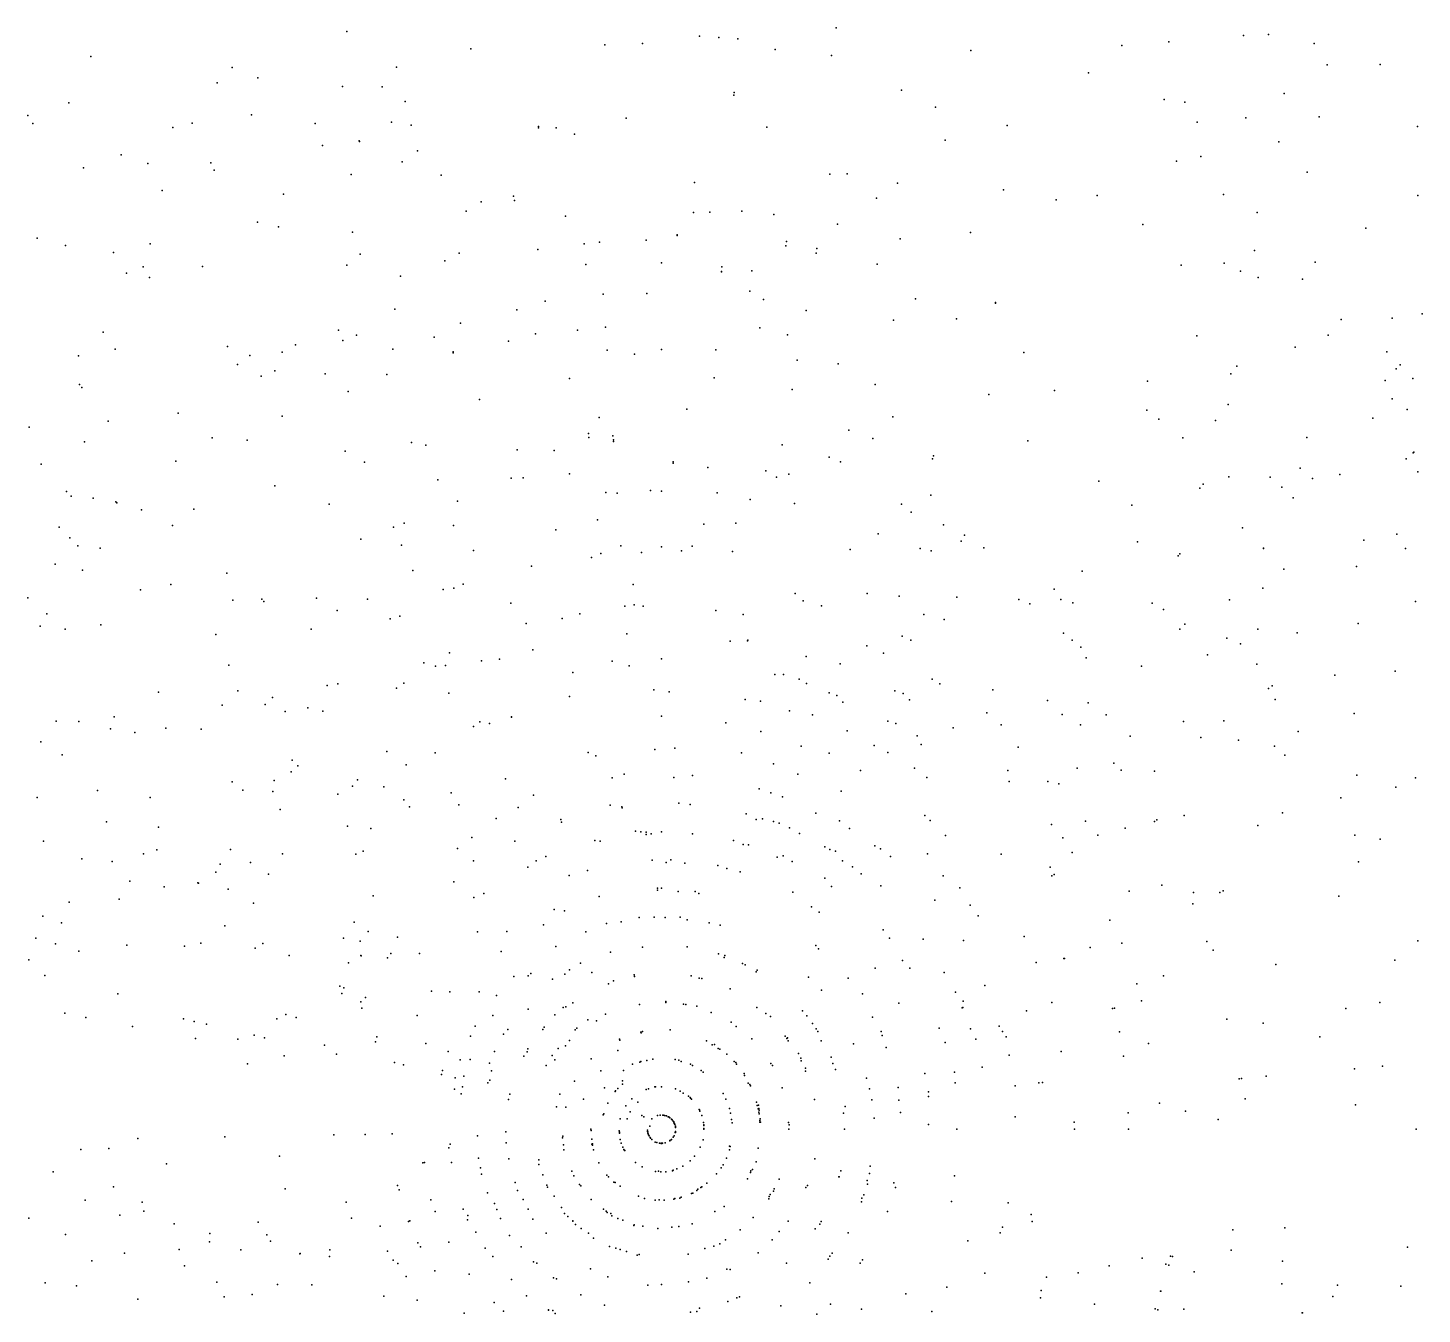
# Model space of a CAD drawing. Header units: metres. Extents: x -4327 to 4266, y -3886 to 3992.
# Drawn here: x -30.2 to 36.3, y -8.8 to 52.6 of the extents above; entities that cross this region are included whole.
import ezdxf

# ---------------------------------------------------------------- set-up
doc = ezdxf.new("R2010")
doc.units = ezdxf.units.M

msp = doc.modelspace()

# ---------------------------------------------------------------- linework, layer by layer
for p in [(8.33, 52.6, 2471.68), (-15.03, 52.43, 2468.9), (1.82, 52.21, 2487.7), (2.73, 52.14, 2485.95), (3.64, 52.07, 2485.2), (24.22, 51.94, 2471.84), (27.78, 52.24, 2493.3), (28.98, 52.28, 2462.27), (-9.1, 51.6, 2494.7), (-2.71, 51.79, 2469.46), (-0.91, 51.85, 2469.21), (5.42, 51.56, 2468.46), (8.12, 51.28, 2471.95), (14.77, 51.52, 2487.42), (21.97, 51.76, 2483.61), (31.16, 51.86, 2492.27), (-27.25, 51.24, 2106.45), (-20.49, 50.71, 2475.4), (-12.65, 50.73, 2203.38), (31.77, 50.84, 2469.52), (34.3, 50.85, 2471.24), (-21.21, 49.97, 2457.15), (-19.28, 50.22, 2496.42), (20.39, 50.46, 2463.4), (-15.23, 49.8, 2098.1), (-13.34, 49.79, 2223.15), (3.45, 49.38, 2486.01), (3.46, 49.51, 2492.51), (11.46, 49.63, 2489.98), (29.72, 49.46, 2488.58), (-28.3, 49.02, 2096.24), (-12.24, 49.08, 2234.43), (13.08, 48.81, 2470.48), (23.99, 49.18, 2476.65), (24.99, 49.05, 2491.64), (-30.25, 48.41, 2462.34), (-30.02, 48.04, 2097.74), (-30.02, 48.04, 2097.74), (-22.41, 48.05, 2090.08), (-19.57, 48.44, 2104.6), (-16.54, 48.03, 2483.48), (-12.89, 48.09, 2098.16), (-11.95, 47.95, 2082.41), (-1.69, 48.28, 2494.78), (16.5, 47.93, 2477.98), (25.57, 48.09, 2465.15), (27.89, 48.31, 2463.87), (31.4, 48.35, 2486.83), (-23.33, 47.84, 2098.32), (-5.88, 47.89, 2491.78), (-5.87, 47.82, 2487.78), (-5.03, 47.82, 2483.03), (-4.16, 47.53, 2464.04), (5.03, 47.86, 2485.28), (36.09, 47.89, 2470.27), (-16.18, 46.99, 2094.16), (-14.43, 47.2, 2479.01), (-14.42, 47.17, 2477.26), (-11.65, 46.73, 2486.78), (13.54, 47.24, 2468.01), (29.47, 47.15, 2456.12), (-25.79, 46.53, 2097.08), (-24.52, 46.12, 2104.6), (-21.52, 46.16, 2097.88), (-12.38, 46.21, 2470.29), (24.59, 46.24, 2493.7), (25.75, 46.46, 2465.18), (-27.59, 45.91, 2485.92), (-21.36, 45.8, 2470.23), (-14.82, 45.6, 2475.79), (-10.52, 45.56, 2484.81), (8.04, 45.61, 2460.81), (8.87, 45.63, 2470.06), (30.83, 45.71, 2495.89), (-23.84, 44.83, 2481.98), (-18.04, 44.66, 2487.53), (1.58, 45.22, 2476.34), (11.27, 45.19, 2475.06), (16.33, 44.87, 2465.79), (26.83, 44.65, 2480.2), (-8.61, 44.29, 2469.09), (-7.06, 44.56, 2468.84), (-7.02, 44.35, 2457.09), (10.27, 44.47, 2497.83), (18.84, 44.38, 2489.53), (20.79, 44.59, 2471.26), (36.11, 44.59, 2474.83), (-19.29, 43.32, 2094.46), (-9.32, 43.85, 2315.07), (-4.58, 43.61, 2473.36), (1.53, 43.78, 2470.86), (2.3, 43.8, 2473.86), (3.84, 43.84, 2482.61), (5.36, 43.68, 2482.61), (28.44, 43.79, 2486.2), (-18.29, 43.09, 2487.31), (-14.75, 42.84, 2102.51), (0.75, 42.71, 2486.13), (0.75, 42.69, 2484.88), (8.4, 43.23, 2484.36), (14.75, 42.82, 2478.59), (22.97, 43.21, 2457.76), (33.62, 43.03, 2471.9), (-29.8, 42.56, 2093.36), (-28.46, 42.2, 2096.63), (-24.42, 42.29, 2452.76), (-5.91, 42.02, 2469.39), (-3.7, 42.28, 2469.89), (-2.96, 42.37, 2471.89), (-0.74, 42.46, 2471.64), (5.93, 42.19, 2479.63), (5.96, 42.4, 2491.63), (7.42, 42.06, 2485.88), (11.4, 42.53, 2483.86), (28.31, 41.96, 2474.48), (-26.16, 41.87, 2479.76), (-15.02, 41.27, 2477.36), (-14.39, 41.8, 2104.79), (-10.34, 41.48, 2488.13), (-9.66, 41.84, 2349.86), (-3.61, 41.3, 2491.91), (0, 41.38, 2487.41), (7.38, 41.84, 2472.88), (10.3, 41.32, 2478.63), (24.8, 41.27, 2486.53), (26.86, 41.37, 2477.26), (31.2, 41.41, 2468.71), (-25.55, 40.88, 2489.53), (-24.74, 41.18, 2480.78), (-24.44, 40.68, 2096.21), (-21.91, 41.21, 2480.31), (-12.46, 40.74, 2479.38), (2.86, 40.96, 2467.91), (2.86, 40.95, 2467.66), (2.88, 41.19, 2481.91), (4.31, 41, 2478.16), (27.64, 40.98, 2482.51), (28.48, 40.68, 2494.26), (4.21, 40.02, 2500.68), (30.6, 40.6, 2485.48), (-5.56, 39.55, 2482.18), (-2.79, 39.88, 2484.43), (-0.7, 39.91, 2480.93), (4.87, 39.62, 2480.93), (12.13, 39.66, 2492.91), (15.94, 39.46, 2476.88), (15.95, 39.48, 2478.38), (-12.73, 39.17, 2188.61), (-6.9, 39.14, 2470.18), (6.9, 39.11, 2468.18), (11.08, 38.64, 2497.93), (14.08, 38.7, 2475.16), (32.45, 38.67, 2467.98), (34.88, 38.74, 2481.95), (36.31, 38.94, 2471.18), (-26.65, 38.06, 2468.81), (-15.42, 38.16, 2473.66), (-9.6, 38.49, 2465.43), (-6.02, 37.99, 2473.95), (-4.01, 38.16, 2468.2), (-2.68, 38.31, 2470.7), (4.7, 38.28, 2480.95), (6.01, 37.94, 2470.7), (-20.72, 37.39, 2487.88), (-17.47, 37.46, 2484.41), (-15.22, 37.67, 2097.86), (-14.56, 37.93, 2098.11), (-10.85, 37.83, 2091.13), (-7.31, 37.63, 2465.95), (25.56, 37.89, 2501.33), (30.25, 37.35, 2482.03), (31.82, 37.92, 2486.01), (-27.83, 36.94, 2093.49), (-26.08, 37.25, 2488.33), (-19.65, 36.95, 2102.08), (-18.11, 37.12, 2482.66), (-12.83, 37.26, 2094.13), (-9.95, 37.13, 2472.45), (-9.94, 37.08, 2469.45), (-2.6, 37.2, 2485.72), (-1.29, 37.02, 2469.47), (0, 37.24, 2482.47), (2.6, 37.23, 2487.72), (6.48, 36.73, 2486.72), (17.29, 37.09, 2459.66), (34.62, 37.13, 2481.73), (-20.25, 36.53, 2097.83), (-19.12, 35.96, 2103.11), (-18.46, 36.22, 2099.36), (-16.06, 36.07, 2098.13), (-13.12, 36.05, 2099.15), (8.44, 36.55, 2500.72), (27.18, 36.07, 2471.59), (27.46, 36.44, 2497.08), (35.07, 36.32, 2467.98), (35.26, 36.51, 2481.23), (-27.79, 35.56, 2469.84), (-27.67, 35.42, 2459.59), (-4.4, 35.86, 2499.24), (2.51, 35.88, 2487.99), (6.23, 35.33, 2482.24), (10.2, 35.57, 2467.22), (18.76, 35.28, 2482.93), (23.2, 35.73, 2479.63), (34.54, 35.76, 2497.01), (35.86, 35.86, 2479.23), (-14.96, 35.24, 2095.15), (-8.69, 34.85, 2484.74), (15.62, 35.09, 2470.7), (27.05, 34.62, 2478.36), (34.88, 34.88, 2477.76), (-23.07, 34.2, 2479.66), (-18.11, 34.05, 2480.95), (-2.97, 33.99, 2453.01), (1.2, 34.39, 2474.26), (11.05, 34.02, 2474.74), (23.17, 34.35, 2490.16), (33.96, 33.96, 2480.29), (35.59, 34.37, 2485.26), (-30.19, 33.53, 2094.26), (-26.42, 33.81, 2497.13), (8.94, 33.38, 2484.51), (23.74, 33.91, 2487.91), (26.45, 33.85, 2500.13), (-27.55, 32.83, 2095.31), (-21.45, 33.02, 2092.38), (-19.78, 32.91, 2469.95), (-11.94, 32.8, 2097.96), (-11.25, 32.67, 2484.26), (-3.49, 33.22, 2499.78), (-3.47, 33.04, 2486.28), (-2.32, 33.12, 2484.28), (-2.3, 32.93, 2470.28), (-2.3, 32.85, 2464.03), (5.76, 32.69, 2484.03), (10.09, 32.99, 2480.26), (17.48, 32.88, 2482.72), (24.88, 33.02, 2484.91), (30.81, 33.04, 2472.34), (-15.1, 32.38, 2471.74), (-6.89, 32.44, 2481.53), (-5.13, 32.41, 2455.28), (8, 32.09, 2474.78), (12.93, 32.01, 2482.26), (12.99, 32.16, 2493.76), (35.55, 32.01, 2470.54), (35.88, 32.3, 2493.03), (35.92, 32.34, 2496.03), (-29.62, 31.77, 2377.1), (-23.18, 31.9, 2095.38), (-14.18, 31.86, 2096.21), (-4.4, 31.3, 2466.05), (0.56, 31.87, 2486.8), (0.56, 31.81, 2482.05), (2.21, 31.6, 2471.55), (4.98, 31.45, 2483.8), (8.54, 31.88, 2469.53), (30.49, 31.57, 2475.61), (36.11, 31.39, 2471.04), (-18.46, 30.73, 2086.44), (-10.68, 31.01, 2454.03), (-7.18, 31.1, 2490.3), (-6.61, 31.11, 2481.05), (5.49, 31.15, 2467.3), (6.08, 31.28, 2485.8), (20.88, 30.95, 2489.22), (25.7, 30.62, 2484.43), (25.85, 30.8, 2498.93), (27.09, 31.16, 2481.91), (29.05, 31.15, 2479.13), (29.61, 30.66, 2480.63), (31.08, 31.08, 2479.11), (32.38, 31.27, 2463.59), (-28.41, 30.46, 2092.09), (-28.19, 30.23, 2484.41), (-27.14, 30.14, 2094.36), (-27.13, 30.14, 2094.11), (-26.05, 29.96, 2467.18), (-9.74, 29.99, 2102.01), (-2.66, 30.41, 2487.56), (-2.12, 30.38, 2481.56), (-0.53, 30.51, 2486.81), (0, 30.47, 2482.81), (2.66, 30.4, 2486.81), (4.23, 30.07, 2474.06), (12.86, 30.29, 2462.53), (30.16, 30.16, 2482.13), (-26.01, 29.92, 2106.88), (-24.83, 29.59, 2484.45), (-22.32, 29.62, 2092.17), (-15.87, 29.85, 2100.73), (6.35, 29.89, 2489.56), (11.46, 29.86, 2495.54), (11.91, 29.47, 2479.55), (22.46, 29.8, 2487.97), (-28.76, 28.76, 2444.91), (-23.35, 28.83, 2092.92), (-12.8, 28.76, 2098.76), (-12.29, 28.94, 2096.26), (-9.93, 28.84, 2485.81), (-5.05, 28.63, 2479.33), (-3.06, 29.11, 2495.58), (2.02, 28.89, 2469.58), (3.55, 28.95, 2486.83), (13.46, 28.86, 2484.55), (27.74, 28.73, 2481.93), (-28.25, 28.25, 2483.18), (-14.36, 28.18, 2108.76), (10.35, 28.44, 2466.06), (14.31, 28.09, 2459.3), (14.46, 28.37, 2484.05), (22.72, 28.06, 2497.99), (33.53, 28.13, 2468.86), (35.1, 28.42, 2471.59), (-27.87, 27.87, 2094.13), (-26.8, 27.75, 2481.45), (-12.42, 27.89, 2487.56), (-8.98, 27.64, 2477.83), (-3.35, 27.31, 2460.35), (-2.89, 27.5, 2472.6), (-1.95, 27.86, 2497.34), (-0.96, 27.54, 2464.1), (0, 27.81, 2486.84), (0.96, 27.62, 2471.35), (1.46, 27.84, 2493.34), (3.39, 27.59, 2486.09), (9, 27.69, 2483.08), (12.35, 27.73, 2473.56), (12.88, 27.63, 2484.06), (15.39, 27.77, 2477.3), (24.67, 27.39, 2457.47), (24.75, 27.48, 2465.47), (28.73, 27.75, 2482.18), (28.73, 27.74, 2481.68), (35.51, 27.74, 2465.84), (-28.95, 26.99, 2103.13), (-27.65, 26.7, 2103.15), (-11.88, 26.68, 2100.05), (-6.21, 26.89, 2468.35), (20.08, 26.65, 2497.28), (29.71, 26.75, 2484.43), (33.18, 26.87, 2484.88), (-23.42, 26.02, 2104.21), (-20.75, 26.55, 2094.23), (-9.47, 26.03, 2256.83), (-1.36, 26.02, 2449.61), (-30.25, 25.38, 2098.13), (-24.88, 25.76, 2477.49), (-19.08, 25.32, 2473.05), (-16.47, 25.36, 2464.31), (-14.03, 25.31, 2467.83), (-10.42, 25.78, 2486.84), (-9.92, 25.84, 2475.85), (6.38, 25.59, 2480.11), (9.82, 25.59, 2451.35), (11.34, 25.46, 2492.59), (14.09, 25.41, 2477.58), (17.06, 25.3, 2486.31), (18.74, 25.79, 2487.3), (19.06, 25.3, 2471.3), (28.7, 25.84, 2483.95), (-20.46, 25.27, 2091.75), (-18.99, 25.2, 2103.26), (-15.48, 24.77, 2099.55), (-7.2, 25.13, 2457.61), (-1.75, 24.98, 2481.87), (-1.31, 25.05, 2485.87), (-0.87, 24.98, 2477.37), (2.6, 24.78, 2469.62), (6.76, 25.23, 2455.86), (7.64, 25, 2458.11), (17.58, 25.1, 2496.81), (19.64, 25.14, 2489.3), (23.43, 25.12, 2469.51), (23.97, 24.82, 2481.01), (27.12, 25.29, 2471.72), (36, 25.21, 2479.11), (-29.67, 24.02, 2455.7), (-29.34, 24.62, 2463.7), (-26.76, 24.09, 2095.69), (-12.96, 24.38, 2469.1), (-12.96, 24.38, 2469.1), (-12.49, 24.51, 2460.6), (-6.47, 24.15, 2477.62), (-4.74, 24.4, 2463.37), (-3.9, 24.62, 2470.62), (3.89, 24.59, 2467.37), (12.53, 24.59, 2468.1), (13.49, 24.34, 2489.34), (24.98, 24.12, 2496.76), (33.26, 24.16, 2471.16), (-28.47, 23.89, 2309.7), (-21.28, 23.63, 2480.55), (-16.72, 23.88, 2096.3), (-1.65, 23.66, 2484.89), (3.28, 23.31, 2466.14), (4.11, 23.33, 2482.39), (4.12, 23.35, 2484.14), (11.49, 23.55, 2463.86), (11.9, 23.35, 2464.36), (19.19, 23.69, 2484.31), (19.6, 23.35, 2484.06), (24.74, 23.89, 2472.26), (26.98, 23.45, 2472.99), (28.46, 23.88, 2476.47), (30.35, 23.71, 2477.7), (-10.13, 22.75, 2468.12), (-6.14, 22.9, 2483.39), (-6.14, 22.9, 2483.39), (9.8, 23.09, 2486.37), (10.6, 22.73, 2485.87), (20.02, 23.03, 2486.56), (26.07, 22.66, 2483.26), (27.64, 23.19, 2496.24), (-20.66, 22.16, 2095.78), (-11.35, 22.27, 2476.62), (-10.79, 22.11, 2098.11), (-10.32, 22.14, 2083.11), (-8.59, 22.37, 2252.37), (-7.73, 22.45, 2487.89), (-2.35, 22.35, 2497.4), (-1.55, 22.13, 2465.15), (0, 22.46, 2495.15), (6.9, 22.57, 2473.14), (8.53, 22.22, 2493.39), (20.27, 22.51, 2467.81), (22.91, 22.12, 2484.3), (28.42, 22.21, 2495.49), (-12.3, 21.31, 2098.36), (-4.24, 21.82, 2470.15), (5.41, 21.71, 2486.15), (5.82, 21.72, 2498.15), (6.57, 21.49, 2496.9), (12.92, 21.49, 2485.12), (32.15, 21.68, 2494.45), (35.02, 21.88, 2482.16), (-24.01, 20.87, 2482.05), (-20.22, 20.93, 2092.3), (-15.97, 21.2, 2495.61), (-15.45, 21.27, 2471.86), (-12.66, 21.07, 2095.86), (-10.15, 20.82, 2177.63), (-4.39, 20.67, 2499.16), (-0.37, 20.98, 2481.41), (0.36, 20.89, 2471.91), (6.92, 21.29, 2487.9), (8, 20.85, 2481.65), (8.37, 20.71, 2482.4), (11.13, 20.93, 2483.39), (11.53, 20.81, 2492.14), (13.29, 21.27, 2485.87), (15.81, 20.98, 2469.61), (28.97, 21.05, 2477.74), (29.15, 21.18, 2492.99), (-20.98, 20.26, 2487.58), (-18.92, 20.29, 2480.59), (-18.57, 20.62, 2481.59), (-18.57, 20.62, 2481.59), (-16.88, 20.12, 2469.61), (-16.17, 19.97, 2093.59), (3.99, 20.52, 2472.41), (4.72, 20.44, 2481.91), (6.11, 19.99, 2473.16), (8.66, 20.39, 2461.65), (11.84, 20.51, 2480.89), (18.43, 20.47, 2463.35), (20.37, 20.37, 2457.08), (29.3, 20.52, 2474.74), (-28.9, 19.49, 2095.46), (-27.82, 19.48, -23.42), (-26.13, 19.69, -22.57), (-17.96, 19.95, 2094.58), (-8.67, 19.46, 2232.15), (-8.22, 19.38, 2489.91), (-7.17, 19.7, 2479.66), (-7.16, 19.68, 2477.16), (0, 19.72, 2493.92), (3.07, 19.41, 2484.92), (7.2, 19.79, 2491.16), (10.8, 19.49, 2476.4), (11.18, 19.37, 2484.9), (15.53, 19.88, 2500.62), (16.21, 19.31, 2498.62), (19.13, 19.81, 2463.35), (20, 19.31, 2486.34), (21.22, 19.79, 2474.33), (24.92, 19.47, 2467.3), (26.85, 19.51, 2483.28), (33.06, 19.86, 2480.7), (-26.31, 19.12, 2092.25), (-25.15, 18.95, -21.72), (-23.66, 19.16, 2480.31), (-21.97, 19.1, 2482.83), (-8.97, 19.24, 2224.15), (4.74, 19, 2475.92), (8.87, 19.03, 2483.16), (12.2, 18.79, 2489.15), (13.93, 19.17, 2482.39), (22.37, 18.77, 2489.83), (25.75, 18.71, 2483.05), (30.4, 19, 2480.24), (-29.63, 18.51, 2329.24), (-13.11, 18.04, 2096.88), (-10.8, 17.98, 2481.16), (-3.5, 17.99, 2488.68), (-0.32, 18.13, 2462.93), (0.64, 18.2, 2473.68), (3.82, 17.98, 2496.43), (6.66, 18.3, 2462.42), (10.15, 18.32, 2477.41), (10.81, 18, 2483.41), (12.4, 18.38, 2463.4), (17.02, 18.25, 2473.62), (27.55, 18.58, 2486.53), (29.26, 18.29, 2481.01), (-28.61, 17.88, 2096.73), (-17.63, 17.63, 2471.37), (-17.36, 17.36, 2093.11), (-12.19, 17.41, 2106.39), (-3.14, 17.83, 2459.43), (5.34, 17.45, 2478.68), (8, 17.96, 2486.17), (21.6, 17.49, 2485.84), (29.75, 17.87, 2495.01), (-18.49, 16.65, 2465.62), (-17.68, 17.07, 2095.36), (-14.51, 16.69, 2457.15), (-7.45, 16.73, 2487.68), (-2.36, 16.79, 2486.44), (-1.78, 16.96, 2500.94), (0.59, 16.8, 2465.19), (1.48, 16.89, 2486.69), (6.51, 16.95, 2465.18), (9.5, 17.13, 2477.17), (12.07, 17.24, 2489.91), (12.66, 16.8, 2487.66), (16.54, 17.13, 2494.64), (19.84, 17.24, 2471.11), (21.95, 17.15, 2491.59), (23.54, 17.1, 2481.33), (33.19, 16.91, 2483.22), (35.99, 16.78, 2467.68), (-26.93, 16.18, 2094.76), (-20.49, 16.59, 2479.11), (-19.99, 16.19, 2095.84), (-18.55, 16.13, 2096.11), (-15.46, 16.01, 2093.13), (-14.75, 16.38, 2449.65), (-13.25, 16.36, 2490.41), (-10.04, 16.07, 2105.66), (4.66, 16.26, 2480.69), (5.22, 16.06, 2476.69), (8.58, 16.15, 2483.43), (16.6, 16.6, 2459.39), (18.44, 16.61, 2459.37), (18.97, 16.49, 2491.62), (35.05, 16.34, 2487.7), (-29.8, 15.84, 2097.23), (-24.41, 15.85, 2092.55), (-12.3, 15.74, 2093.15), (-12.03, 15.4, 2470.92), (-9.68, 15.49, 2479.93), (-6.85, 15.37, 2468.44), (-6.12, 15.95, 2320.94), (-2.45, 15.47, 2497.45), (-1.89, 15.39, 2472.45), (-1.88, 15.35, 2465.7), (0.82, 15.58, 2487.7), (1.36, 15.51, 2482.45), (5.78, 15.87, 2476.69), (32.43, 15.82, 2496.24), (-26.49, 14.68, 2095.03), (-18.2, 15.27, 2488.64), (-7.89, 14.84, 2465.69), (-4.81, 14.8, 2480.7), (-4.77, 14.67, 2458.95), (4.04, 15.07, 2487.7), (4.52, 14.79, 2465.2), (4.82, 14.82, 2484.7), (5.35, 14.7, 2493.95), (7.36, 15.1, 2463.94), (8.5, 14.73, 2494.69), (12.57, 14.98, 2473.17), (12.82, 14.74, 2470.17), (20.24, 14.71, 2479.62), (23.53, 14.7, 2481.59), (23.64, 14.77, 2493.34), (24.95, 14.99, 2482.33), (29.65, 15.11, 2489.78), (-24.01, 14.43, 2096.06), (-14.99, 14.48, 2465.66), (-13.87, 14.36, 2091.65), (-1.24, 14.23, 2493.96), (-0.99, 14.2, 2484.71), (-0.74, 14.19, 2480.71), (-0.74, 14.08, 2462.21), (-0.49, 14.11, 2465.71), (0, 14.21, 2481.21), (1.48, 14.11, 2477.21), (5.61, 14.62, 2496.95), (6.11, 14.4, 2493.45), (6.59, 14.13, 2485.95), (8.98, 14.37, 2485.94), (13.55, 14.03, 2466.42), (18.62, 14.55, 2476.14), (20.83, 14.05, 2489.87), (22.14, 14.38, 2482.36), (28.46, 14.5, 2491.8), (33.1, 14.05, 2487.74), (-29.5, 13.76, 2094), (-24.09, 13.35, 2463.35), (-20.58, 13.36, 2092.36), (-9.74, 13.41, 2096.18), (-9.05, 13.93, 2100.18), (-7.01, 13.76, 2461.7), (-3.18, 13.79, 2470.96), (-2.93, 13.76, 2456.71), (3.44, 13.79, 2481.21), (3.9, 13.6, 2470.21), (4.15, 13.58, 2480.21), (7.79, 13.49, 2482.7), (8.03, 13.36, 2484.7), (10.19, 13.53, 2484.69), (10.46, 13.39, 2491.44), (19.16, 13.92, 2481.14), (34.31, 13.86, 2466.72), (-27.68, 12.91, 2285.8), (-26.23, 12.79, 2098.3), (-24.73, 13.15, 2096.06), (-21.07, 12.66, 2095.86), (-19.62, 12.74, 2092.12), (-18.1, 13.15, 2103.38), (-14.59, 13.13, 2481.67), (-14.25, 13.28, 2462.92), (-8.98, 12.82, 2495.2), (-5.98, 12.82, 2254.46), (-5.53, 13.02, 2469.71), (-0.45, 12.85, 2481.72), (0.22, 12.74, 2459.97), (0.45, 12.86, 2483.47), (1.11, 12.71, 2461.72), (5.52, 13, 2465.71), (5.81, 13.05, 2493.46), (6.23, 12.78, 2482.46), (8.3, 13.28, 2497.45), (8.64, 12.82, 2464.45), (10.93, 13.02, 2493.44), (12.7, 13.15, 2483.43), (16.21, 13.13, 2467.91), (19.6, 13.22, 2477.14), (33.27, 12.77, 2465.49), (-21.28, 12.28, 2095.11), (-18.76, 12.18, 2102.63), (-6.38, 12.51, 2239.21), (-4.41, 12.12, 2489.47), (-3.54, 12.35, 2479.97), (2.68, 12.59, 2483.47), (3.11, 12.46, 2477.72), (3.76, 12.3, 2481.97), (7.79, 11.99, 2496.96), (9.11, 12.54, 2471.45), (9.53, 12.2, 2467.95), (13.44, 12.1, 2455.93), (18.55, 12.51, 2485.65), (18.64, 12.11, 2470.15), (18.74, 12.17, 2483.4), (-25.39, 11.84, 2096.31), (-23.74, 11.58, 2482.86), (-22.14, 11.77, 2357.37), (-22.1, 11.75, 2480.62), (-20.69, 11.47, 2478.89), (-9.92, 11.82, 2095.94), (-0.2, 11.52, 2485.47), (-0.2, 11.42, 2463.97), (0, 11.51, 2482.97), (0.79, 11.35, 2454.22), (1.6, 11.36, 2473.72), (6.27, 11.32, 2497.22), (8.12, 11.6, 2472.46), (10.47, 11.63, 2495.2), (14.24, 11.53, 2488.93), (22.32, 11.37, 2482.37), (22.32, 11.37, 2482.87), (23.88, 11.65, 2498.11), (26.81, 11.38, 2483.33), (-28.28, 10.85, 2095.53), (-25.9, 10.99, 2292.83), (-19.48, 10.8, 2093.63), (-13.77, 11.15, 2096.43), (-8.96, 11.06, 2485.96), (-8.49, 11.26, 2462.96), (-2.98, 11.12, 2483.22), (-2.98, 11.12, 2482.47), (1.78, 11.26, 2458.72), (13.04, 10.94, 2496.44), (14.73, 10.7, 2472.43), (25.37, 10.77, 2465.35), (25.4, 11.31, 2486.84), (26.65, 11.31, 2469.08), (32.33, 11.13, 2458.01), (-29.54, 10.17, 2246.28), (-5.12, 10.5, 2254.47), (-4.64, 10.43, 2462.97), (-1.06, 10.12, 2486.48), (-0.35, 10.13, 2478.23), (0.18, 10.11, 2471.23), (0.89, 10.13, 2486.48), (1.23, 10, 2462.98), (7.16, 10.62, 2471.97), (7.53, 10.37, 2473.22), (15.11, 10.19, 2475.93), (-28.65, 9.86, 2096.28), (-20.85, 9.72, 2410.39), (-14.67, 9.89, 2092.68), (-14, 9.44, 2476.69), (-8.78, 9.42, 2484.72), (-7.38, 9.45, 2093.97), (-5.64, 9.76, 2175.97), (-3.62, 9.42, 2466.23), (-2.63, 9.82, 2484.73), (-1.93, 9.91, 2467.98), (2.27, 9.85, 2471.48), (2.8, 9.75, 2480.23), (10.58, 9.52, 2485.21), (21.4, 9.98, 2473.64), (-29.87, 9.13, 2245.28), (-28.93, 8.85, 2093.03), (-25.53, 8.79, 2302.09), (-22.77, 8.74, 2293.37), (-21.99, 8.88, 2350.13), (-19.03, 8.87, 2483.41), (-15.18, 9.12, 2095.18), (-14.39, 8.99, 2488.19), (-12.61, 9.17, 2485.95), (-5.04, 8.73, 2174.23), (-0.91, 8.7, 2468.48), (1.22, 8.71, 2480.23), (7.37, 8.78, 2473.22), (10.88, 9.13, 2480.71), (12.49, 9.07, 2461.2), (14.42, 9.01, 2493.44), (17.32, 9.21, 2480.17), (20.46, 8.68, 2469.65), (21.98, 8.88, 2483.39), (26.04, 8.97, 2462.85), (36.11, 9, 2480.97), (-30.2, 8.09, 2248.03), (-27.81, 8.5, 2268.81), (-19.4, 8.64, 2360.15), (-17.78, 8.29, 2481.17), (-14.36, 8.29, 2096.18), (-14.34, 8.28, 2093.43), (-13.08, 8.18, 2095.19), (-12.93, 8.39, 2093.19), (-11.56, 8.4, 2095.2), (-7.65, 8.49, 2464.47), (-2.43, 8.46, 2482.48), (2.72, 8.37, 2481.73), (2.99, 8.21, 2464.48), (3.02, 8.3, 2490.73), (7.5, 8.62, 2464.47), (11.51, 8.06, 2452.71), (19.2, 8.15, 2467.41), (19.23, 8.16, 2470.66), (26.34, 8.56, 2476.85), (35, 8.08, 2484.74), (-29.44, 7.34, 2098.78), (-14.94, 7.94, 2481.69), (-6.24, 7.44, 2094.98), (-4.62, 7.4, 2461.73), (-4.4, 7.62, 2483.48), (-3.87, 7.93, 2488.73), (-3.33, 7.49, 2311.49), (-1.3, 7.38, 2498.24), (3.86, 7.91, 2481.23), (4, 7.85, 2485.73), (4.51, 7.51, 2470.23), (4.56, 7.59, 2498.23), (10.2, 7.69, 2465.72), (11.85, 7.69, 2466.96), (13.49, 7.48, 2459.2), (17.89, 7.97, 2476.42), (23.97, 7.33, 2484.37), (29.32, 7.86, 2473.06), (-15.36, 6.84, 2465.69), (-15.17, 6.75, 2099.93), (-7.05, 7.3, 2479.73), (-6.36, 7.32, 2090.98), (-5.2, 7.16, 2496.98), (-2.53, 6.95, 2464.49), (-2.3, 7.08, 2482.49), (-1.29, 7.3, 2471.49), (1.42, 7.32, 2484.49), (1.8, 7.21, 2477.49), (1.93, 7.2, 2484.24), (3.27, 6.7, 2483.24), (7.01, 7.26, 2465.73), (8.91, 7.21, 2472.72), (15.44, 6.87, 2478.94), (22.69, 6.94, 2485.89), (-25.96, 6.47, 2087.33), (-15.27, 6.48, 2097.68), (-14.36, 6.09, 2486.45), (-14.13, 6.29, 2101.19), (-10.98, 6.6, 2473.22), (-10.11, 6.56, 2104.72), (-8.7, 6.56, 2102.72), (-7.88, 6.38, 2479.98), (-4.23, 6.04, 2459.74), (0.21, 6.1, 2485.74), (0.21, 6.05, 2466.99), (7.64, 6.64, 2475.48), (9.6, 6.47, 2496.47), (11.33, 6.02, 2476.72), (14.04, 6.55, 2470.2), (14.4, 6.11, 2494.7), (18.63, 6.05, 2476.67), (22.92, 6.14, 2485.89), (34.29, 6.05, 2503.01), (-28.48, 5.54, 2263.81), (-27.49, 5.34, 2095.31), (-17.93, 5.48, 2370.18), (-17.45, 5.34, 2478.18), (-14.31, 5.78, 2096.44), (-11.66, 5.43, 2481.97), (-8.05, 5.43, 2095.73), (-6.37, 5.74, 2095.73), (-5.09, 5.46, 2105.74), (-4.7, 5.81, 2490.74), (-4.57, 5.85, 2473.99), (-2.68, 5.49, 2488.74), (-1.05, 5.95, 2463.49), (1.05, 5.98, 2472.49), (1.16, 5.95, 2469.24), (1.68, 5.87, 2487.74), (2.37, 5.58, 2470.24), (4.55, 5.82, 2462.24), (4.98, 5.53, 2481.49), (5.2, 5.38, 2493.49), (6.73, 5.65, 2477.98), (6.93, 5.41, 2478.98), (10.07, 5.35, 2459.47), (14.36, 5.8, 2469.2), (14.38, 5.81, 2472.45), (17.42, 5.66, 2488.18), (21.53, 5.77, 2476.65), (21.62, 5.79, 2486.65), (32.67, 5.76, 2482.78), (-25.26, 4.91, 2096.84), (-22.82, 5.27, 2094.62), (-22.31, 5.15, 2268.88), (-21.73, 5.02, 2096.38), (-18.37, 5.27, 2416.42), (-8.89, 4.93, 2484.23), (-7.34, 4.77, 2469.73), (-5.67, 4.76, 2088.74), (-5.61, 4.88, 2098.24), (-4.13, 4.75, 2098.99), (-4.05, 4.83, 2099.74), (-3.52, 5.22, 2098.99), (-3.11, 5.18, 2462.99), (-0.91, 4.66, 2488.25), (0.42, 4.75, 2495.75), (3.33, 5.12, 2489.49), (3.57, 4.91, 2472.49), (7.21, 5.05, 2481.73), (7.38, 4.8, 2483.48), (7.46, 4.66, 2480.98), (10.49, 4.67, 2477.22), (13.25, 4.82, 2461.71), (14.75, 4.79, 2472.45), (16.12, 4.93, 2472.44), (16.28, 4.67, 2484.19), (26.99, 5.25, 2458.6), (28.72, 5.06, 2486.83), (-22.25, 4.33, 2246.39), (-20.22, 4.3, 2296.91), (-19.45, 4.49, 2090.9), (-18.95, 4.37, 2299.92), (-16.09, 4.01, 2096.93), (-13.66, 4.18, 2095.2), (-13.59, 4.41, 2095.45), (-11.25, 4.1, 2090.97), (-9.12, 4.45, 2481.23), (-7.55, 4.54, 2484.73), (-4.39, 4.24, 2487.74), (-2.01, 4.3, 2487), (-1.99, 4.26, 2462.25), (-0.99, 4.64, 2486), (-0.98, 4.61, 2468.5), (2.15, 4.23, 2486), (2.42, 4.03, 2464.5), (2.53, 4.05, 2500), (4.31, 4.31, 2484.24), (5.9, 4.45, 2463.99), (5.98, 4.34, 2463.49), (6.02, 4.37, 2480.24), (6.05, 4.23, 2460.49), (7.62, 4.22, 2457.23), (9.17, 4.08, 2454.23), (10.54, 4.48, 2470.97), (13.54, 4.14, 2471.46), (15, 4.3, 2488.2), (16.46, 4.41, 2499.19), (16.46, 4.41, 2499.19), (21.86, 4.65, 2483.15), (23.25, 4.1, 2473.14), (31.43, 4.42, 2475.8), (-18.01, 3.5, 2319.93), (-15.51, 3.58, 2334.7), (-10.18, 3.71, 2090.97), (-9.14, 3.33, 2097.98), (-7.98, 3.72, 2482.23), (-6.57, 3.49, 2479.99), (-6.41, 3.7, 2465.74), (-6.39, 3.84, 2483.49), (-5.22, 3.52, 2100.74), (-4.94, 3.86, 2090.99), (-4.58, 3.98, 2471.99), (-3.36, 3.36, 2488.25), (-2.08, 3.76, 2250.75), (-0.41, 3.34, 2471.25), (0.65, 3.33, 2485.25), (2.7, 3.86, 2470.25), (2.78, 3.82, 2473.25), (3.11, 3.58, 2483), (6.54, 3.62, 2492.24), (6.65, 3.39, 2487.99), (8.1, 3.44, 2482.98), (10.72, 3.9, 2460.47), (16.59, 3.53, 2488.19), (19.08, 3.71, 2457.17), (22.06, 3.49, 2481.65), (-19.76, 3.13, 2095.9), (-12.75, 3.18, 2095.46), (-12.32, 3.07, 2451.47), (-10.46, 2.8, 2089.47), (-9.61, 3.31, 2484.73), (-8.22, 3.15, 2482.48), (-8.11, 2.79, 2096.48), (-5.5, 3.05, 2096.49), (-5.09, 3.31, 2472.49), (-2.89, 2.79, 2103.25), (-1.82, 2.81, 2454.75), (-1.38, 3.1, 2491.25), (-1.04, 3.21, 2478), (-0.99, 3.24, 2483.5), (-0.7, 3.28, 2460.5), (0.82, 3.3, 2490.5), (0.93, 3.24, 2472.5), (1.38, 3.11, 2495.25), (1.48, 3.04, 2483), (1.89, 2.8, 2476), (1.98, 2.72, 2466.25), (3.47, 3.24, 2487), (3.54, 3.19, 2498.25), (3.58, 3.11, 2483.5), (5.22, 3.14, 2481.49), (5.29, 3.05, 2488.74), (5.29, 3.05, 2487.99), (6.67, 3.26, 2475.49), (6.87, 2.92, 2487.74), (6.87, 2.78, 2471.49), (8.17, 3.14, 2467.98), (8.3, 2.86, 2476.98), (12.57, 2.67, 2479.47), (13.98, 2.72, 2485.96), (15.3, 2.97, 2484.95), (33.08, 2.89, 2485.03), (34.42, 3.01, 2484.26), (-10.5, 2.62, 2087.72), (-10.5, 2.62, 2087.72), (-9.85, 2.46, 2482.48), (-9.5, 2.02, 2095.23), (-9.44, 2.53, 2108.23), (-8.3, 2.22, 2100.73), (-8.2, 2.35, 2085.23), (-4.15, 2.3, 2483), (-1.87, 2.31, 2177.25), (-1.87, 2.15, 2092.25), (-0.32, 2.02, 2498.25), (-0.28, 2.03, 2500.5), (0, 2.03, 2475.5), (3.94, 2.66, 2488.5), (3.96, 2.57, 2471.5), (4.14, 2.2, 2459), (4.21, 2.14, 2472.5), (4.24, 2.07, 2472.5), (9.78, 2.44, 2462.98), (14.02, 2.22, 2479.46), (16.89, 2.07, 2495.69), (18.01, 2.21, 2463.93), (18.18, 2.23, 2487.68), (27.57, 2.41, 2475.35), (27.68, 2.42, 2484.84), (28.87, 2.53, 2470.83), (-9.88, 1.92, 2459.98), (-9.57, 1.69, 2096.23), (-7.31, 1.42, 2482.49), (-7.24, 1.67, 2476.74), (-4.86, 1.67, 2092.24), (-3.73, 1.43, 2095.75), (-2.72, 1.97, 2462.25), (-2.22, 1.8, 2099), (-2.19, 1.84, 2097.75), (-2.09, 1.95, 2097.25), (-1.41, 1.46, 2484.25), (-0.73, 1.9, 2485.5), (-0.63, 1.93, 2476.75), (0.66, 1.93, 2490), (0.89, 1.82, 2472), (1.04, 1.73, 2471.25), (1.28, 1.58, 2484.25), (1.37, 1.52, 2500), (1.38, 1.48, 2468.5), (1.43, 1.43, 2479.75), (2.94, 1.7, 2493.5), (3.07, 1.43, 2486), (5.76, 1.98, 2481.49), (7.31, 1.42, 2482.49), (9.93, 1.93, 2471.98), (10.04, 1.41, 2478.23), (11.29, 1.99, 2473.22), (11.33, 1.39, 2462.22), (12.74, 1.79, 2482.22), (12.74, 1.56, 2477.97), (27.86, 1.46, 2495.34), (-5.02, 1.07, 2089.49), (-4.57, 1.06, 2458.25), (-2.78, 0.69, 2099.75), (-2.76, 0.74, 2092.25), (-2.57, 1.25, 2094), (-1.7, 1.11, 2480), (-1.5, 0.83, 2097), (-1.13, 1.3, 2098.5), (-0.06, 0.68, 2486.5), (0.06, 0.67, 2464.5), (0.08, 0.67, 2461.75), (1.79, 0.95, 2482.75), (1.82, 0.93, 2492.25), (1.83, 0.86, 2473.75), (3.24, 0.99, 2484), (3.29, 0.76, 2479), (4.53, 1.3, 2468.75), (4.54, 1.3, 2476.75), (4.56, 1.14, 2464.5), (4.62, 0.98, 2471.75), (4.63, 1.15, 2497.5), (4.64, 0.99, 2482.5), (4.64, 0.82, 2467.5), (4.66, 0.91, 2487.25), (4.66, 0.74, 2470.25), (8.68, 0.76, 2457.23), (8.77, 1.08, 2491.73), (11.41, 0.8, 2466.97), (22.28, 0.78, 2477.4), (23.77, 1.25, 2493.39), (25.02, 0.87, 2481.12), (33.13, 1.16, 2481.03), (-3.38, 0, 2478.75), (-1.97, 0.49, 2477.75), (-1.64, 0.5, 2092.75), (-0.94, 0.66, 14.2), (-0.84, 0.59, -0.71), (-0.56, 0.14, 2106), (-0.47, 0.49, 2487.75), (-0.19, 0.65, 2481.75), (0.14, 0.66, 2461.25), (0.14, 0.66, 2480.75), (0.22, 0.64, 2489.5), (0.23, 0.64, 2479.5), (0.31, 0.6, 2469.75), (0.34, 0.59, 2485.5), (0.36, 0.57, 2484.75), (0.39, 0.55, 2464.75), (0.47, 0.48, 2465.75), (0.5, 0.45, 2472), (0.55, 0.39, 2484.25), (0.55, 0.39, 2471.5), (0.56, 0.39, 2486.5), (0.58, 0.35, 2480.25), (0.58, 0.34, 2477), (0.59, 0.33, 2492.25), (0.6, 0.29, 2464.5), (0.61, 0.27, 2454.25), (0.63, 0.24, 2475.5), (0.64, 0.22, 2480.25), (0.66, 0.13, 2481.75), (0.67, 0.14, 2500), (0.67, 0.09, 2465.25), (1.92, 0.66, 2480.75), (2.01, 0.32, 2493), (2.02, 0.21, 2484), (2.02, 0.18, 2474.25), (2.02, 0.04, 2467), (2.02, 0, 2470.25), (3.34, 0.47, 2471.5), (3.38, 0.3, 2485.25), (4.69, 0.33, 2465.25), (4.7, 0.41, 2470.25), (4.71, 0.49, 2480.5), (4.73, 0.33, 2483.5), (6.06, 0.32, 2471.99), (6.08, 0, 2478.49), (6.09, 0.21, 2481.24), (8.73, 0, 2461.23), (10.15, 0.53, 2485.23), (12.74, 0.22, 2458.22), (14.1, 0, 2461.21), (16.88, 0.59, 2477.69), (19.7, 0.34, 2491.42), (19.71, 0, 2491.92), (22.3, 0, 2477.4), (26.58, 0.46, 2499.86), (36.02, 0, 2491.99), (-25, -0.44, 2478.37), (-20.85, -0.36, 2466.91), (-15.64, -0.27, 2493.95), (-14.15, -0.25, 2471.96), (-12.86, -0.22, 2482.47), (-8.78, -0.31, 2478.23), (-7.44, -0.13, 2481.74), (-7.42, -0.65, 2481.74), (-4.72, -0.41, 2481.25), (-4.71, -0.33, 2472), (-3.36, -0.06, 2463.5), (-3.33, -0.47, 2464.5), (-3.33, -0.47, 2468), (-2.03, -0.07, 2480.75), (-2.01, -0.14, 2463.5), (-2.01, -0.18, 2468.5), (-1.97, -0.49, 2486), (-1.92, -0.66, 2478.5), (-0.67, -0.04, 2476.75), (-0.67, -0.11, 2480), (-0.66, -0.12, 2470.25), (-0.65, -0.19, 2468.5), (-0.65, -0.19, 2473.25), (-0.64, -0.22, 2477.25), (-0.63, -0.27, 2495.25), (-0.59, -0.32, 2464.5), (-0.55, -0.39, 2462.25), (-0.53, -0.42, 2484.75), (-0.47, -0.49, 2482.5), (-0.3, -0.61, 2470.25), (-0.23, -0.63, 2462.5), (0.18, -0.65, 2486), (0.4, -0.54, 2467.5), (0.4, -0.55, 2497), (0.46, -0.5, 2490.5), (0.47, -0.49, 2490.5), (0.56, -0.38, 2483), (0.6, -0.32, 2488.75), (0.65, -0.15, 2457.75), (0.66, -0.15, 2477.25), (0.67, -0.11, 2471), (1.99, -0.5, 2501.75), (-27.73, -0.97, 2481.09), (-26.38, -0.92, 2481.86), (-18.24, -1.28, 2483.43), (-10.16, -0.89, 2493.48), (-10.09, -0.71, 2472.48), (-4.68, -0.74, 2482.5), (-4.67, -0.99, 2499.25), (-3.33, -0.71, 2494.75), (-3.3, -0.7, 2474.5), (-3.29, -0.76, 2473.75), (-3.25, -0.99, 2490), (-1.84, -0.86, 2488), (-1.8, -0.96, 2493), (-1.77, -1.02, 2491.25), (-1.75, -1.01, 2469.75), (-0.09, -0.67, 2473.75), (-0.02, -0.68, 2486), (-0.01, -0.67, 2465.25), (0, -0.68, 2501.75), (0.01, -0.67, 2468), (0.01, -0.68, 2501.75), (0.02, -0.68, 2487.25), (0.04, -0.67, 2455), (1.58, -1.28, 2487.25), (1.84, -0.86, 2487), (3.24, -0.99, 2482.25), (3.25, -0.81, 2460), (3.27, -0.82, 2472.5), (4.61, -0.9, 2460), (-23.63, -1.65, 2481.89), (-11.4, -1.6, 2482.97), (-11.31, -1.59, 2463.47), (-10.03, -1.59, 2482.48), (-8.74, -1.38, 2496.98), (-8.65, -1.84, 2495.73), (-7.29, -1.42, 2477.24), (-5.85, -1.46, 2454.99), (-5.85, -1.68, 2481.49), (-3, -1.6, 2495.75), (-1.24, -1.59, 2464.5), (-0.92, -1.8, 2471.75), (0.53, -1.98, 2500.5), (0.56, -1.95, 2482.5), (0.73, -1.89, 2474.25), (1.01, -1.76, 2480.75), (1.36, -1.51, 2483.75), (2.84, -1.84, 2480), (2.94, -1.7, 2489.75), (3.1, -1.38, 2487.25), (4.27, -1.99, 2467.5), (4.34, -1.93, 2490.5), (4.51, -1.55, 2498.25), (7.32, -1.42, 2486.49), (8.56, -1.98, 2476.73), (9.96, -1.76, 2472.48), (-29.04, -2.03, 2482.33), (-29.04, -2.03, 2482.58), (-8.59, -2.14, 2495.98), (-6.99, -2.54, 2479.99), (-5.66, -2.17, 2470.24), (-4.28, -2, 2473.75), (-4.18, -2.22, 2482.25), (-3.92, -2.64, 2475.75), (-2.61, -2.19, 2501.75), (-2.53, -2.28, 2495.75), (-2.27, -2.52, 2489.5), (-2.21, -2.54, 2470.25), (-0.28, -2.02, 2489.5), (-0.14, -2.01, 2468.5), (-0.04, -2.03, 2479.75), (0.21, -2.03, 2495.75), (2.16, -2.58, 2469.5), (2.63, -2.13, 2480), (4.11, -2.37, 2485.5), (4.25, -2.07, 2479.5), (5.62, -2.39, 2489.49), (8.46, -2.27, 2469.23), (8.48, -2.27, 2476.48), (9.82, -2.45, 2474.48), (9.83, -2.63, 2486.98), (9.93, -2.11, 2481.73), (11.09, -2.56, 2454.97), (13.99, -2.22, 2473.71), (-26.17, -2.75, 2473.86), (-17.96, -2.84, 2469.18), (-12.6, -2.68, 2485.22), (-12.53, -2.89, 2481.47), (-8.31, -3.03, 2495.73), (-6.87, -2.92, 2488.74), (-5.47, -2.67, 2479.74), (-5.44, -2.77, 2485.99), (-5.12, -3.2, 2460.49), (-3.86, -2.7, 2468.5), (-1.98, -2.72, 2469.75), (-1.1, -3.19, 2470.75), (-1.1, -3.2, 2485), (-0.82, -3.3, 2495.25), (0.64, -3.31, 2475), (0.88, -3.29, 2499.75), (0.93, -3.25, 2483.25), (1.43, -3.07, 2488.25), (1.49, -3.05, 2486.5), (1.69, -2.93, 2485.25), (1.73, -2.87, 2457.75), (1.88, -2.79, 2464.5), (1.92, -2.75, 2460.5), (5.14, -3.21, 2467.99), (5.19, -3.12, 2467.49), (5.35, -2.96, 2490.99), (5.37, -2.85, 2475.99), (6.89, -2.78, 2477.74), (6.97, -2.68, 2488.49), (9.56, -3.29, 2472.48), (9.66, -3.14, 2482.98), (11.17, -2.79, 2483.47), (-27.51, -3.38, 2478.6), (-24.8, -3.49, 2482.37), (-24.72, -3.92, 2480.37), (-15.05, -3.48, 2462.95), (-11.02, -3.37, 2486.47), (-10.81, -3.93, 2480.97), (-9.47, -3.82, 2495.73), (-7.98, -3.55, 2462.73), (-7.86, -3.83, 2465.73), (-6.6, -3.36, 2469.24), (-6.36, -3.82, 2471.49), (-4.78, -3.74, 2473.24), (-3.36, -3.36, 2486.75), (-2.77, -3.82, 2471.5), (-2.64, -3.91, 2472.5), (-2.59, -3.98, 2488.25), (-0.3, -3.39, 2494.75), (-0.12, -3.37, 2471.5), (0.12, -3.38, 2483.5), (0.59, -3.34, 2491), (2.55, -3.93, 2453.25), (2.99, -3.69, 2486.5), (5.13, -3.33, 2492.24), (9.55, -3.47, 2483.23), (10.78, -3.93, 2475.47), (13.85, -3.45, 2492.96), (16.55, -3.52, 2481.69), (-30.2, -4.24, 2485.31), (-25.86, -4.1, 2461.61), (-23.26, -4.52, 2482.39), (-19.25, -4.44, 2498.17), (-14.8, -4.24, 2454.2), (-13.43, -4.63, 2480.71), (-12.08, -4.4, 2481.47), (-12.02, -4.38, 2469.22), (-9.26, -4.32, 2498.73), (-9.25, -4.12, 2475.73), (-7.69, -4.26, 2480.48), (-6.14, -4.3, 2499.99), (-4.63, -4.02, 2498.74), (-4.47, -4.17, 2488.24), (-4.23, -4.38, 2481.24), (-4.23, -4.39, 2483.74), (-4.1, -4.55, 2494.74), (-2.42, -4.03, 2463), (-2.38, -4.13, 2497), (-2.08, -4.26, 2482), (-1.85, -4.35, 2473.75), (-1.32, -4.6, 2504.75), (-1.31, -4.56, 2482.5), (-0.9, -4.63, 2471), (0.82, -4.65, 2471.5), (1.47, -4.52, 2490.75), (4.37, -4.22, 2477.74), (6.04, -4.39, 2487.74), (7.55, -4.54, 2484.23), (7.55, -4.54, 2484.23), (7.62, -4.4, 2482.98), (17.64, -4.07, 2458.93), (17.69, -4.41, 2476.43), (-28.46, -5.02, 2464.08), (-21.57, -4.98, 2459.4), (-18.84, -5.05, 2466.17), (-8.87, -4.91, 2478.23), (-7.26, -5.08, 2498.98), (-5.51, -4.96, 2473.24), (-3.84, -4.74, 2486.49), (-3.48, -4.97, 2473.24), (-3.25, -5.2, 2496.49), (-0.17, -4.74, 2486), (0.49, -4.67, 2461.75), (3.05, -5.28, 2482.49), (3.76, -4.81, 2486.24), (5.28, -5.28, 2487.49), (5.61, -4.88, 2477.74), (7.33, -4.76, 2464.48), (8.91, -4.94, 2489.98), (16.16, -4.94, 2478.44), (16.27, -4.67, 2482.44), (27.27, -4.81, 2476.6), (29.76, -4.71, 2455.32), (-25.64, -5.92, 2474.11), (-23.03, -5.74, 2486.39), (-21.58, -5.38, 2471.4), (-20.08, -5.76, 2470.66), (-18.67, -5.35, 2455.42), (-17.27, -5.95, 2480.68), (-17.25, -5.94, 2478.18), (-15.83, -5.76, 2470.94), (-13.08, -5.82, 2500.46), (-11.63, -5.42, 2477.22), (-11.51, -5.61, 2471.97), (-10.16, -5.4, 2482.97), (-8.42, -5.68, 2483.23), (-6.7, -5.62, 2467.98), (-2.49, -5.6, 2496.99), (-2.18, -5.68, 2479.49), (-1.98, -5.74, 2472.24), (-1.68, -5.84, 2475.99), (-1.06, -5.99, 2480.24), (1.27, -5.97, 2484.74), (2.07, -5.69, 2468.99), (2.49, -5.59, 2492.24), (2.79, -5.47, 2499.99), (4.62, -5.91, 2499.99), (8.15, -5.92, 2463.98), (14.63, -5.33, 2482.45), (27.19, -5.78, 2486.34), (35.62, -5.64, 2494.99), (-27.2, -6.28, 2496.34), (-22.77, -6.53, 2481.64), (-15.85, -6.08, 2489.44), (-12.81, -6.25, 2488.21), (-12.59, -6.42, 2467.46), (-8.06, -6.08, 2467.98), (-6.11, -6.33, 2481.73), (-5.96, -6.39, 2462.98), (-1.17, -6.02, 2498.99), (5.97, -6.4, 2468.48), (7.95, -6.21, 2465.48), (8.04, -6.06, 2462.23), (9.49, -6.4, 2469.72), (9.6, -6.23, 2467.97), (21.37, -6.53, 2482.65), (22.94, -6.15, 2488.14), (24.07, -6.45, 2469.62), (24.22, -6.49, 2485.12), (24.22, -6.49, 2484.62), (24.3, -6.06, 2482.37), (24.39, -6.08, 2491.12), (29.65, -6.3, 2469.56), (-21.23, -7.31, 2494.65), (-12.19, -7.04, 2458.21), (-10.83, -6.77, 2464.47), (-9.18, -6.92, 2478.97), (-7.17, -7.17, 2477.98), (-5.15, -7.09, 2473.23), (-5.01, -7.15, 2463.73), (-3.39, -6.66, 2492.49), (-2.57, -7.05, 2500.49), (1.28, -7.28, 2462.99), (2.17, -7.11, 2477.74), (3.12, -6.69, 2460.49), (3.27, -6.7, 2485.99), (15.44, -6.88, 2479.44), (18.38, -7.06, 2489.42), (19.89, -6.85, 2487.66), (25.42, -6.81, 2474.11), (-29.43, -7.34, 2471.31), (-27.93, -7.48, 2465.58), (-19.55, -7.9, 2494.16), (-18.34, -7.41, 2500.42), (-16.69, -7.43, 2481.18), (-13.26, -7.97, 2467.2), (-6.44, -7.95, 2499.98), (-3.86, -7.91, 2483.73), (-3.86, -7.91, 2481.73), (-0.65, -7.45, 2493.49), (0, -7.42, 2472.49), (7.08, -7.33, 2491.23), (11.66, -7.86, 2455.46), (13.62, -7.55, 2483.45), (18.13, -7.7, 2490.42), (23.82, -7.74, 2481.87), (23.83, -7.74, 2482.87), (29.62, -7.39, 2487.56), (32.27, -7.45, 2478.03), (35.29, -7.5, 2496.24), (-25, -8.12, 2471.86), (-20.88, -8.01, 2484.65), (-11.67, -8.17, 2488.21), (-11.67, -8.17, 2487.71), (-7.99, -8.28, 2482.22), (-5.4, -8.64, 2489.98), (-5.39, -8.63, 2486.48), (-5.19, -8.65, 2465.73), (-2.73, -8.41, 2493.48), (1.81, -8.54, 2461.73), (3.16, -8.23, 2487.73), (3.59, -8.05, 2486.48), (3.73, -8.01, 2491.48), (5.69, -8.44, 2488.73), (8.06, -8.35, 2503.47), (9.54, -8.59, 2477.97), (18.09, -8.05, 2503.92), (20.67, -8.35, 2477.65), (23.56, -8.57, 2484.62), (23.7, -8.63, 2499.87), (24.94, -8.59, 2479.86), (32.05, -7.99, 2472.03), (-9.43, -8.79, 2488.72), (-7.55, -8.69, 2482.97), (-5.08, -8.8, 2485.23), (1.38, -8.73, 2493.48), (1.69, -8.7, 2499.98), (7.41, -8.83, 2485.97), (12.91, -8.71, 2483.45), (30.58, -8.77, 2481.55), (30.6, -8.77, 2483.55)]:
    msp.add_point(p)

doc.saveas('drawing.dxf')
